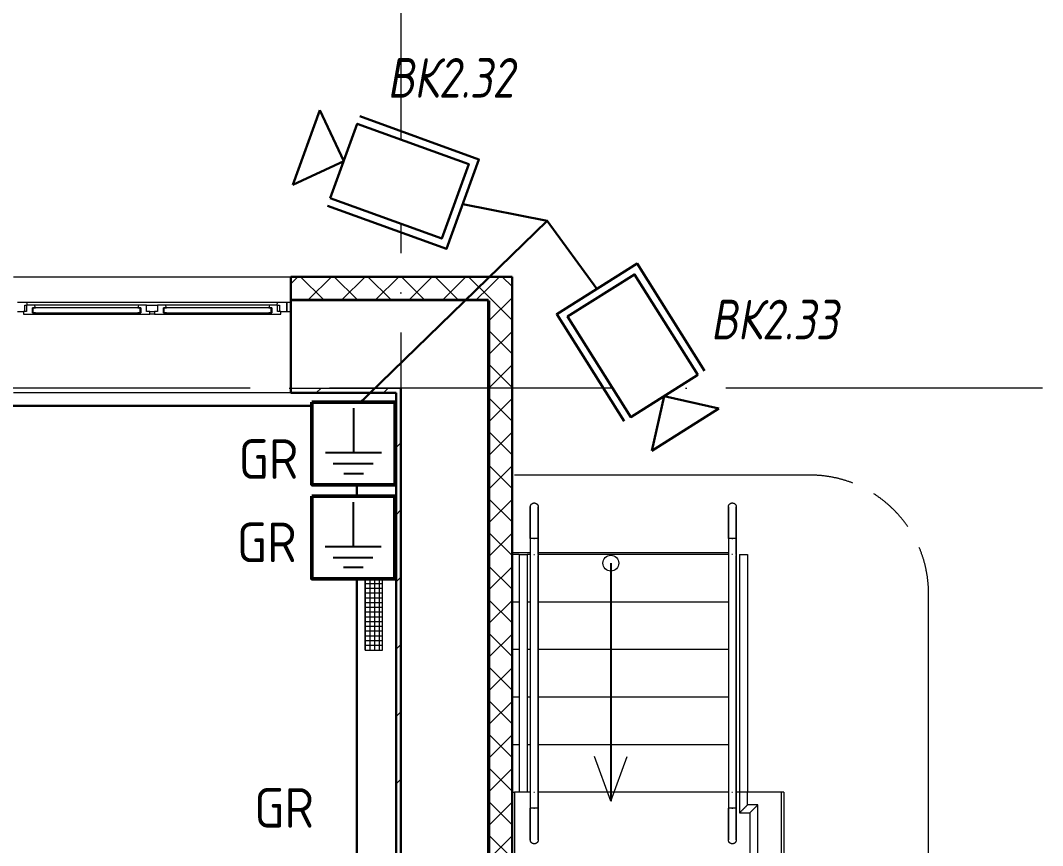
# Model space of a CAD drawing. Header units: millimetres. Extents: x -495897 to 1376592, y -28539 to 470976.
# Drawn here: x -8013 to -1562, y 384369 to 389573 of the extents above; entities that cross this region are included whole.
import ezdxf
from ezdxf.enums import TextEntityAlignment as Align

# ---------------------------------------------------------------- set-up
doc = ezdxf.new("R2010")
doc.units = ezdxf.units.MM
doc.set_wipeout_variables(frame=1)
doc.linetypes.add('ADSK_Линия сетки', pattern=[25, 20, -2.5, 0, -2.5])
doc.linetypes.add('ADSK_Сверху', pattern=[450, 300, -150])
for name, color, linetype, lineweight in [('_ Окна', 7, 'Continuous', 9), ('RC-Видеонаблюдение', 5, 'Continuous', 30), ('RC-Линии_связи-Адресные', 5, 'Continuous', 30), ('Аннотация', 7, 'Continuous', 18), ('Лестницы', 252, 'Continuous', 9), ('Линии', 7, 'Continuous', 9), ('НО ВН - ВК', 164, 'Continuous', 50), ('Оборудование', 8, 'Continuous', 18), ('Ограждение', 252, 'Continuous', 9), ('Окна', 252, 'Continuous', 9), ('Оси', 252, 'Continuous', 9), ('Перекрытие', 252, 'Continuous', 18), ('Стены внутренние', 7, 'Continuous', 18), ('Стены наружные', 7, 'Continuous', 18), ('Стены штриховка', 7, 'Continuous', 9)]:
    doc.layers.add(name, color=color, linetype=linetype, lineweight=lineweight)
doc.layers.add('RC-Позиционные_обозначения', color=7, linetype='Continuous')
doc.layers.add('Узлы', color=7, linetype='Continuous')
doc.styles.add('ISOCPEUR', font='isocpeur.ttf', dxfattribs={"width": 0.9, "height": 350})
doc.styles.add('RubezhCAD', font='', dxfattribs={"oblique": 10})
doc.styles.get("Standard").update_dxf_attribs({"font": ''})
doc.styles.get('RubezhCAD').set_extended_font_data('GOST type A')
doc.styles.get('Standard').set_extended_font_data('GOST type B')

# ---------------------------------------------------------------- blocks, each defined once
blk = doc.blocks.new('RC-UGO-CAM-03')
blk.add_attdef('PSTN', text='', height=2.5).set_placement((4.626, 3.284), align=Align.BOTTOM_LEFT)
blk.add_wipeout([(3.743, 0), (6.243, 2.499), (6.243, -2.499)])
blk.add_line((6.243, 2.499), (6.243, -2.499))
blk.add_wipeout([(-3.743, -2.499), (-3.741, 2.497), (3.743, 2.499), (3.743, -2.499)])
for q in [(6.243, 2.499), (6.243, -2.499)]:
    blk.add_line((3.743, 0), q)
blk.add_lwpolyline([(3.743, 2.999), (-4.243, 2.999), (-4.243, -2.999), (3.743, -2.999)])
blk.add_lwpolyline([(3.743, -2.499), (3.743, 2.499), (-3.743, 2.499), (-3.743, -2.499), (3.743, -2.499)], close=True)
blk = doc.blocks.new('1 этаж')
at = {"layer": 'Оборудование', "lineweight": 9, "true_color": 0x636466}
h = blk.add_hatch(dxfattribs=at)
h.set_pattern_fill('FP_38', color=251, angle=90, style=0, pattern_type=2)
h.set_pattern_definition([(270, (-5026.697, 25602.598), (30, 3e-15), []), (2e-15, (-5026.697, 25602.598), (-8e-15, 30), [])])
h.paths.add_polyline_path([(-5058.1, 25202.6), (-4971.7, 25202.6), (-4971.7, 26002.6), (-5081.7, 26002.6), (-5081.7, 25202.6)])
at = {"layer": '_ Окна', "color": 251, "lineweight": 18, "true_color": 0x636466}
for p, q in [((-7216.4, 27396.3), (-7275.8, 27396.3)), ((-7229.8, 27338.3), (-7229.8, 27379.3)), ((-7229.8, 27379.3), (-7217.8, 27379.3)), ((-7217.8, 27379.3), (-7217.8, 27338.3)), ((-7167.4, 27379.3), (-7217.8, 27379.3)), ((-7211.8, 27379.3), (-7216.4, 27396.3)), ((-7180.8, 27330.3), (-7180.8, 27362.3)), ((-7180.8, 27362.3), (-7162.8, 27362.3)), ((-7162.8, 27362.3), (-7167.4, 27379.3)), ((-6511.2, 27379.3), (-6515.8, 27362.3)), ((-6515.8, 27362.3), (-6497.8, 27362.3)), ((-6460.8, 27379.3), (-6511.2, 27379.3)), ((-6497.8, 27362.3), (-6497.8, 27330.3)), ((-6460.8, 27338.3), (-6460.8, 27379.3)), ((-6390.8, 27379.3), (-6390.8, 27338.3)), ((-6340.4, 27379.3), (-6390.8, 27379.3)), ((-6353.8, 27330.3), (-6353.8, 27362.3)), ((-6353.8, 27362.3), (-6335.8, 27362.3)), ((-6335.8, 27362.3), (-6340.4, 27379.3)), ((-5684.2, 27379.3), (-5688.8, 27362.3)), ((-5688.8, 27362.3), (-5670.8, 27362.3)), ((-5633.8, 27379.3), (-5684.2, 27379.3)), ((-5670.8, 27362.3), (-5670.8, 27330.3)), ((-5635.2, 27396.3), (-5639.8, 27379.3)), ((-5575.8, 27396.3), (-5635.2, 27396.3)), ((-5633.8, 27338.3), (-5633.8, 27379.3)), ((-5633.8, 27379.3), (-5621.8, 27379.3)), ((-5621.8, 27379.3), (-5621.8, 27338.3)), ((-5575.8, 27338.3), (-5575.8, 27396.3)), ((-7275.8, 27338.3), (-7237.8, 27338.3)), ((-7217.8, 27338.3), (-7237.8, 27338.3)), ((-7237.8, 27338.3), (-7237.8, 27321.3)), ((-7237.8, 27321.3), (-7181.8, 27321.3)), ((-7181.8, 27321.3), (-7180.8, 27322.3)), ((-7162.8, 27330.3), (-7180.8, 27330.3)), ((-7180.8, 27322.3), (-7179.8, 27321.3)), ((-7179.8, 27321.3), (-7165.2, 27321.3)), ((-7165.2, 27321.3), (-7162.8, 27330.3)), ((-6497.8, 27330.3), (-6515.8, 27330.3)), ((-6515.8, 27330.3), (-6513.4, 27321.3)), ((-6513.4, 27321.3), (-6498.8, 27321.3)), ((-6498.8, 27321.3), (-6497.8, 27322.3)), ((-6497.8, 27322.3), (-6496.8, 27321.3)), ((-6496.8, 27321.3), (-6440.8, 27321.3)), ((-6440.8, 27338.3), (-6460.8, 27338.3)), ((-6440.8, 27321.3), (-6440.8, 27338.3)), ((-6390.8, 27338.3), (-6410.8, 27338.3)), ((-6410.8, 27338.3), (-6410.8, 27321.3)), ((-6410.8, 27321.3), (-6354.8, 27321.3)), ((-6354.8, 27321.3), (-6353.8, 27322.3)), ((-6335.8, 27330.3), (-6353.8, 27330.3)), ((-6353.8, 27322.3), (-6352.8, 27321.3)), ((-6352.8, 27321.3), (-6338.2, 27321.3)), ((-6338.2, 27321.3), (-6335.8, 27330.3)), ((-5670.8, 27330.3), (-5688.8, 27330.3)), ((-5688.8, 27330.3), (-5686.4, 27321.3)), ((-5686.4, 27321.3), (-5671.8, 27321.3)), ((-5671.8, 27321.3), (-5670.8, 27322.3)), ((-5670.8, 27322.3), (-5669.8, 27321.3)), ((-5669.8, 27321.3), (-5613.8, 27321.3)), ((-5613.8, 27338.3), (-5633.8, 27338.3)), ((-5613.8, 27321.3), (-5613.8, 27338.3)), ((-5613.8, 27338.3), (-5575.8, 27338.3))]:
    blk.add_line(p, q, dxfattribs=at)
at = {"layer": '_ Окна', "color": 251, "true_color": 0x636466}
for p, q in [((-7177.8, 27362.3), (-7180.8, 27362.3)), ((-7180.8, 27362.3), (-7180.8, 27330.3)), ((-6500.8, 27362.3), (-7177.8, 27362.3)), ((-7177.8, 27362.3), (-7177.8, 27330.3)), ((-7177.8, 27330.3), (-7177.8, 27362.3)), ((-6500.8, 27330.3), (-6500.8, 27362.3)), ((-6500.8, 27362.3), (-6500.8, 27330.3)), ((-6497.8, 27362.3), (-6500.8, 27362.3)), ((-6497.8, 27330.3), (-6497.8, 27362.3)), ((-6350.8, 27362.3), (-6353.8, 27362.3)), ((-6353.8, 27362.3), (-6353.8, 27330.3)), ((-5673.8, 27362.3), (-6350.8, 27362.3)), ((-6350.8, 27362.3), (-6350.8, 27330.3)), ((-6350.8, 27330.3), (-6350.8, 27362.3)), ((-5673.8, 27330.3), (-5673.8, 27362.3)), ((-5673.8, 27362.3), (-5673.8, 27330.3)), ((-5670.8, 27362.3), (-5673.8, 27362.3)), ((-5670.8, 27330.3), (-5670.8, 27362.3)), ((-5550.8, 27396.3), (-5575.8, 27396.3)), ((-5575.8, 27396.3), (-5575.8, 27338.3)), ((-7180.8, 27330.3), (-7177.8, 27330.3)), ((-7177.8, 27330.3), (-6500.8, 27330.3)), ((-6500.8, 27330.3), (-6497.8, 27330.3)), ((-6353.8, 27330.3), (-6350.8, 27330.3)), ((-6350.8, 27330.3), (-5673.8, 27330.3)), ((-5673.8, 27330.3), (-5670.8, 27330.3)), ((-5575.8, 27338.3), (-5550.8, 27338.3))]:
    blk.add_line(p, q, dxfattribs=at)
at = {"layer": 'Аннотация', "color": 251, "lineweight": 20, "true_color": 0x636466}
for q in [(-3633.4, 24533.2), (-3428.2, 24533.2)]:
    blk.add_line((-3530.8, 24251.3), q, dxfattribs=at)
blk.add_circle((-3530.8, 25751.3), 50, dxfattribs=at)
at = {"layer": 'Лестницы', "color": 251, "true_color": 0x636466}
for p, q in [((-4108.8, 25506.3), (-4153.8, 25506.3)), ((-4108.8, 25506.3), (-4153.8, 25506.3)), ((-4038.8, 25506.3), (-4058.8, 25506.3)), ((-4038.8, 25506.3), (-4058.8, 25506.3)), ((-2788.8, 25506.3), (-3988.8, 25506.3)), ((-2788.8, 25506.3), (-3988.8, 25506.3)), ((-4108.8, 25206.3), (-4153.8, 25206.3)), ((-4108.8, 25206.3), (-4153.8, 25206.3)), ((-4038.8, 25206.3), (-4058.8, 25206.3)), ((-4038.8, 25206.3), (-4058.8, 25206.3)), ((-2788.8, 25206.3), (-3988.8, 25206.3)), ((-2788.8, 25206.3), (-3988.8, 25206.3)), ((-4108.8, 24906.3), (-4153.8, 24906.3)), ((-4108.8, 24906.3), (-4153.8, 24906.3)), ((-4038.8, 24906.3), (-4058.8, 24906.3)), ((-4038.8, 24906.3), (-4058.8, 24906.3)), ((-2788.8, 24906.3), (-3988.8, 24906.3)), ((-2788.8, 24906.3), (-3988.8, 24906.3)), ((-4108.8, 24606.3), (-4153.8, 24606.3)), ((-4108.8, 24606.3), (-4153.8, 24606.3)), ((-4038.8, 24606.3), (-4058.8, 24606.3)), ((-4038.8, 24606.3), (-4058.8, 24606.3)), ((-2788.8, 24606.3), (-3988.8, 24606.3)), ((-2788.8, 24606.3), (-3988.8, 24606.3)), ((-4108.8, 24306.3), (-4138.8, 24306.3)), ((-4038.8, 24306.3), (-4058.8, 24306.3)), ((-2788.8, 24306.3), (-3988.8, 24306.3))]:
    blk.add_line(p, q, dxfattribs=at)
at = {"layer": 'Линии', "color": 251, "linetype": 'ADSK_Сверху', "ltscale": 100, "true_color": 0x636466}
for p, q in [((-2273.8, 26307), (-4138.8, 26307)), ((-1525.1, 10756.3), (-1525.1, 25558.3))]:
    blk.add_line(p, q, dxfattribs=at)
at = {"layer": 'Линии', "color": 251, "linetype": 'ADSK_Сверху', "true_color": 0x636466}
blk.add_arc((-2273.8, 25558.3), 748.7, 0, 90, dxfattribs=at)
at = {"layer": 'Оборудование', "color": 251, "true_color": 0x636466}
for p, q in [((-5081.7, 26002.6), (-5081.7, 25202.6)), ((-4971.7, 26002.6), (-5081.7, 26002.6)), ((-4971.7, 25202.6), (-4971.7, 26002.6)), ((-5081.7, 25202.6), (-4971.7, 25202.6))]:
    blk.add_line(p, q, dxfattribs=at)
at = {"layer": 'Ограждение', "color": 251, "true_color": 0x636466}
for p, q in [((-4038.8, 25906.3), (-4038.8, 25805.7)), ((-3988.8, 25906.3), (-4038.8, 25906.3)), ((-4038.8, 25906.3), (-4038.8, 25806.3)), ((-4011.5, 25906.3), (-4016.1, 25906.3)), ((-4016.1, 25906.3), (-4013.8, 25906.3)), ((-4013.8, 25906.3), (-4011.5, 25906.3)), ((-3988.8, 25805.7), (-3988.8, 25906.3)), ((-3988.8, 25906.3), (-3988.8, 25806.3)), ((-2788.8, 25906.3), (-2788.8, 25805.7)), ((-2738.8, 25906.3), (-2788.8, 25906.3)), ((-2788.8, 25906.3), (-2788.8, 25806.3)), ((-2761.5, 25906.3), (-2766.1, 25906.3)), ((-2766.1, 25906.3), (-2763.8, 25906.3)), ((-2763.8, 25906.3), (-2761.5, 25906.3)), ((-2738.8, 25805.7), (-2738.8, 25906.3)), ((-2738.8, 25906.3), (-2738.8, 25806.3)), ((-4108.8, 25806.3), (-4058.8, 25806.3)), ((-4108.8, 25806.3), (-4108.8, 24306.3)), ((-4058.8, 25806.3), (-4058.8, 24306.3)), ((-4038.8, 25806.3), (-4038.8, 24306.3)), ((-3988.8, 25806.3), (-3988.8, 24306.3)), ((-2788.8, 25806.3), (-2788.8, 24306.3)), ((-2738.8, 25806.3), (-2738.8, 24306.3)), ((-2718.8, 25806.3), (-2668.8, 25806.3)), ((-2718.8, 25806.3), (-2718.8, 24306.3)), ((-2668.8, 25806.3), (-2668.8, 24306.3)), ((-4038.8, 25800.4), (-4038.8, 24300.4)), ((-3988.8, 24300.4), (-3988.8, 25800.4)), ((-2788.8, 25800.4), (-2788.8, 24300.4)), ((-2738.8, 24300.4), (-2738.8, 25800.4)), ((-4058.8, 24306.3), (-4108.8, 24306.3)), ((-4038.8, 24306.3), (-4038.8, 24206.3)), ((-4038.8, 24300.4), (-4038.8, 24206.3)), ((-3988.8, 24306.3), (-3988.8, 24206.3)), ((-3988.8, 24206.3), (-3988.8, 24300.4)), ((-2788.8, 24306.3), (-2788.8, 24206.3)), ((-2788.8, 24300.4), (-2788.8, 24206.3)), ((-2738.8, 24306.3), (-2738.8, 24206.3)), ((-2738.8, 24206.3), (-2738.8, 24300.4)), ((-2718.8, 24306.3), (-2718.8, 24176.3)), ((-2668.8, 24306.3), (-2718.8, 24306.3)), ((-2668.8, 24226.3), (-2668.8, 24306.3)), ((-3988.8, 24206.3), (-4038.8, 24206.3)), ((-4016.1, 24206.3), (-4011.5, 24206.3)), ((-4013.8, 24206.3), (-4016.1, 24206.3)), ((-4011.5, 24206.3), (-4013.8, 24206.3)), ((-2738.8, 24206.3), (-2788.8, 24206.3)), ((-2766.1, 24206.3), (-2761.5, 24206.3)), ((-2763.8, 24206.3), (-2766.1, 24206.3)), ((-2761.5, 24206.3), (-2763.8, 24206.3)), ((-2603.8, 24226.3), (-2668.8, 24226.3)), ((-2603.8, 23806.3), (-2603.8, 24226.3)), ((-2718.8, 24176.3), (-2653.8, 24176.3)), ((-2653.8, 24176.3), (-2653.8, 23806.3))]:
    blk.add_line(p, q, dxfattribs=at)
at = {"layer": 'Ограждение', "color": 251, "true_color": 0x636466, "flags": 128}
for points in [[(-4038.8, 26106.3), (-4038.8, 26107.3), (-4038.7, 26108.3), (-4038.6, 26109.3), (-4038.5, 26110.3), (-4038.3, 26111.2), (-4038.1, 26112.2), (-4037.8, 26113.2), (-4037.5, 26114.1), (-4037.2, 26115.1), (-4036.8, 26116), (-4036.4, 26116.9), (-4036, 26117.8), (-4035.5, 26118.7), (-4035, 26119.5), (-4034.4, 26120.4), (-4033.9, 26121.2), (-4033.2, 26122), (-4032.6, 26122.8), (-4031.9, 26123.5), (-4031.2, 26124.2), (-4030.5, 26124.9), (-4029.7, 26125.5), (-4028.9, 26126.2), (-4028.1, 26126.7), (-4027.3, 26127.3), (-4026.5, 26127.8), (-4025.6, 26128.3), (-4024.7, 26128.8), (-4023.8, 26129.2), (-4022.9, 26129.6), (-4021.9, 26129.9), (-4021, 26130.2), (-4020, 26130.5), (-4019, 26130.7), (-4018.1, 26130.9), (-4017.1, 26131.1), (-4016.1, 26131.2), (-4015.1, 26131.2), (-4014.1, 26131.3), (-4013.8, 26131.3)], [(-4013.8, 26131.3), (-4012.8, 26131.2), (-4011.8, 26131.2), (-4010.8, 26131.1), (-4009.8, 26130.9), (-4008.8, 26130.8), (-4007.9, 26130.6), (-4006.9, 26130.3), (-4005.9, 26130), (-4005, 26129.7), (-4004.1, 26129.3), (-4003.2, 26128.9), (-4002.3, 26128.4), (-4001.4, 26128), (-4000.5, 26127.5), (-3999.7, 26126.9), (-3998.9, 26126.3), (-3998.1, 26125.7), (-3997.3, 26125.1), (-3996.6, 26124.4), (-3995.9, 26123.7), (-3995.2, 26123), (-3994.5, 26122.2), (-3993.9, 26121.4), (-3993.3, 26120.6), (-3992.8, 26119.8), (-3992.2, 26118.9), (-3991.8, 26118.1), (-3991.3, 26117.2), (-3990.9, 26116.3), (-3990.5, 26115.3), (-3990.2, 26114.4), (-3989.9, 26113.4), (-3989.6, 26112.5), (-3989.4, 26111.5), (-3989.2, 26110.5), (-3989, 26109.5), (-3988.9, 26108.5), (-3988.8, 26107.5), (-3988.8, 26106.5), (-3988.8, 26106.3)], [(-2788.8, 26106.3), (-2788.8, 26107.3), (-2788.7, 26108.3), (-2788.6, 26109.3), (-2788.5, 26110.3), (-2788.3, 26111.2), (-2788.1, 26112.2), (-2787.8, 26113.2), (-2787.5, 26114.1), (-2787.2, 26115.1), (-2786.8, 26116), (-2786.4, 26116.9), (-2786, 26117.8), (-2785.5, 26118.7), (-2785, 26119.5), (-2784.4, 26120.4), (-2783.9, 26121.2), (-2783.2, 26122), (-2782.6, 26122.8), (-2781.9, 26123.5), (-2781.2, 26124.2), (-2780.5, 26124.9), (-2779.7, 26125.5), (-2778.9, 26126.2), (-2778.1, 26126.7), (-2777.3, 26127.3), (-2776.5, 26127.8), (-2775.6, 26128.3), (-2774.7, 26128.8), (-2773.8, 26129.2), (-2772.9, 26129.6), (-2771.9, 26129.9), (-2771, 26130.2), (-2770, 26130.5), (-2769, 26130.7), (-2768.1, 26130.9), (-2767.1, 26131.1), (-2766.1, 26131.2), (-2765.1, 26131.2), (-2764.1, 26131.3), (-2763.8, 26131.3)], [(-2763.8, 26131.3), (-2762.8, 26131.2), (-2761.8, 26131.2), (-2760.8, 26131.1), (-2759.8, 26130.9), (-2758.8, 26130.8), (-2757.9, 26130.6), (-2756.9, 26130.3), (-2755.9, 26130), (-2755, 26129.7), (-2754.1, 26129.3), (-2753.2, 26128.9), (-2752.3, 26128.4), (-2751.4, 26128), (-2750.5, 26127.5), (-2749.7, 26126.9), (-2748.9, 26126.3), (-2748.1, 26125.7), (-2747.3, 26125.1), (-2746.6, 26124.4), (-2745.9, 26123.7), (-2745.2, 26123), (-2744.5, 26122.2), (-2743.9, 26121.4), (-2743.3, 26120.6), (-2742.8, 26119.8), (-2742.2, 26118.9), (-2741.8, 26118.1), (-2741.3, 26117.2), (-2740.9, 26116.3), (-2740.5, 26115.3), (-2740.2, 26114.4), (-2739.9, 26113.4), (-2739.6, 26112.5), (-2739.4, 26111.5), (-2739.2, 26110.5), (-2739, 26109.5), (-2738.9, 26108.5), (-2738.8, 26107.5), (-2738.8, 26106.5), (-2738.8, 26106.3)], [(-4038.8, 25906.3), (-4038.8, 25914.3), (-4038.8, 25922.3), (-4038.8, 25930.2), (-4038.8, 25938.1), (-4038.8, 25946), (-4038.8, 25953.8), (-4038.8, 25961.5), (-4038.8, 25969.2), (-4038.8, 25976.7), (-4038.8, 25984.2), (-4038.8, 25991.5), (-4038.8, 25998.6), (-4038.8, 26005.6), (-4038.8, 26012.5), (-4038.8, 26019.2), (-4038.8, 26025.7), (-4038.8, 26032), (-4038.8, 26038.1), (-4038.8, 26044.1), (-4038.8, 26049.7), (-4038.8, 26055.2), (-4038.8, 26060.4), (-4038.8, 26065.4), (-4038.8, 26070.1), (-4038.8, 26074.6), (-4038.8, 26078.7), (-4038.8, 26082.7), (-4038.8, 26086.3), (-4038.8, 26089.6), (-4038.8, 26092.7), (-4038.8, 26095.4), (-4038.8, 26097.9), (-4038.8, 26100), (-4038.8, 26101.8), (-4038.8, 26103.4), (-4038.8, 26104.6), (-4038.8, 26105.4), (-4038.8, 26106), (-4038.8, 26106.3), (-4038.8, 26106.3)], [(-4038.8, 26106.3), (-4038.8, 26106.1), (-4038.8, 26105.6), (-4038.8, 26104.8), (-4038.8, 26103.7), (-4038.8, 26102.3), (-4038.8, 26100.5), (-4038.8, 26098.5), (-4038.8, 26096.1), (-4038.8, 26093.4), (-4038.8, 26090.5), (-4038.8, 26087.2), (-4038.8, 26083.7), (-4038.8, 26079.8), (-4038.8, 26075.7), (-4038.8, 26071.3), (-4038.8, 26066.7), (-4038.8, 26061.8), (-4038.8, 26056.6), (-4038.8, 26051.2), (-4038.8, 26045.6), (-4038.8, 26039.8), (-4038.8, 26033.7), (-4038.8, 26027.4), (-4038.8, 26021), (-4038.8, 26014.3), (-4038.8, 26007.5), (-4038.8, 26000.5), (-4038.8, 25993.4), (-4038.8, 25986.1), (-4038.8, 25978.7), (-4038.8, 25971.2), (-4038.8, 25963.6), (-4038.8, 25955.9), (-4038.8, 25948.1), (-4038.8, 25940.3), (-4038.8, 25932.4), (-4038.8, 25924.4), (-4038.8, 25916.4), (-4038.8, 25908.4), (-4038.8, 25906.3)], [(-3988.8, 25906.3), (-3988.8, 25914.3), (-3988.8, 25922.3), (-3988.8, 25930.2), (-3988.8, 25938.1), (-3988.8, 25946), (-3988.8, 25953.8), (-3988.8, 25961.5), (-3988.8, 25969.2), (-3988.8, 25976.7), (-3988.8, 25984.2), (-3988.8, 25991.5), (-3988.8, 25998.6), (-3988.8, 26005.6), (-3988.8, 26012.5), (-3988.8, 26019.2), (-3988.8, 26025.7), (-3988.8, 26032), (-3988.8, 26038.1), (-3988.8, 26044.1), (-3988.8, 26049.7), (-3988.8, 26055.2), (-3988.8, 26060.4), (-3988.8, 26065.4), (-3988.8, 26070.1), (-3988.8, 26074.6), (-3988.8, 26078.7), (-3988.8, 26082.7), (-3988.8, 26086.3), (-3988.8, 26089.6), (-3988.8, 26092.7), (-3988.8, 26095.4), (-3988.8, 26097.9), (-3988.8, 26100), (-3988.8, 26101.8), (-3988.8, 26103.4), (-3988.8, 26104.6), (-3988.8, 26105.4), (-3988.8, 26106), (-3988.8, 26106.3), (-3988.8, 26106.3)], [(-3988.8, 26106.3), (-3988.8, 26106.1), (-3988.8, 26105.6), (-3988.8, 26104.8), (-3988.8, 26103.7), (-3988.8, 26102.3), (-3988.8, 26100.5), (-3988.8, 26098.5), (-3988.8, 26096.1), (-3988.8, 26093.4), (-3988.8, 26090.5), (-3988.8, 26087.2), (-3988.8, 26083.7), (-3988.8, 26079.8), (-3988.8, 26075.7), (-3988.8, 26071.3), (-3988.8, 26066.7), (-3988.8, 26061.8), (-3988.8, 26056.6), (-3988.8, 26051.2), (-3988.8, 26045.6), (-3988.8, 26039.8), (-3988.8, 26033.7), (-3988.8, 26027.4), (-3988.8, 26021), (-3988.8, 26014.3), (-3988.8, 26007.5), (-3988.8, 26000.5), (-3988.8, 25993.4), (-3988.8, 25986.1), (-3988.8, 25978.7), (-3988.8, 25971.2), (-3988.8, 25963.6), (-3988.8, 25955.9), (-3988.8, 25948.1), (-3988.8, 25940.3), (-3988.8, 25932.4), (-3988.8, 25924.4), (-3988.8, 25916.4), (-3988.8, 25908.4), (-3988.8, 25906.3)], [(-2788.8, 25906.3), (-2788.8, 25914.3), (-2788.8, 25922.3), (-2788.8, 25930.2), (-2788.8, 25938.1), (-2788.8, 25946), (-2788.8, 25953.8), (-2788.8, 25961.5), (-2788.8, 25969.2), (-2788.8, 25976.7), (-2788.8, 25984.2), (-2788.8, 25991.5), (-2788.8, 25998.6), (-2788.8, 26005.6), (-2788.8, 26012.5), (-2788.8, 26019.2), (-2788.8, 26025.7), (-2788.8, 26032), (-2788.8, 26038.1), (-2788.8, 26044.1), (-2788.8, 26049.7), (-2788.8, 26055.2), (-2788.8, 26060.4), (-2788.8, 26065.4), (-2788.8, 26070.1), (-2788.8, 26074.6), (-2788.8, 26078.7), (-2788.8, 26082.7), (-2788.8, 26086.3), (-2788.8, 26089.6), (-2788.8, 26092.7), (-2788.8, 26095.4), (-2788.8, 26097.9), (-2788.8, 26100), (-2788.8, 26101.8), (-2788.8, 26103.4), (-2788.8, 26104.6), (-2788.8, 26105.4), (-2788.8, 26106), (-2788.8, 26106.3), (-2788.8, 26106.3)], [(-2788.8, 26106.3), (-2788.8, 26106.1), (-2788.8, 26105.6), (-2788.8, 26104.8), (-2788.8, 26103.7), (-2788.8, 26102.3), (-2788.8, 26100.5), (-2788.8, 26098.5), (-2788.8, 26096.1), (-2788.8, 26093.4), (-2788.8, 26090.5), (-2788.8, 26087.2), (-2788.8, 26083.7), (-2788.8, 26079.8), (-2788.8, 26075.7), (-2788.8, 26071.3), (-2788.8, 26066.7), (-2788.8, 26061.8), (-2788.8, 26056.6), (-2788.8, 26051.2), (-2788.8, 26045.6), (-2788.8, 26039.8), (-2788.8, 26033.7), (-2788.8, 26027.4), (-2788.8, 26021), (-2788.8, 26014.3), (-2788.8, 26007.5), (-2788.8, 26000.5), (-2788.8, 25993.4), (-2788.8, 25986.1), (-2788.8, 25978.7), (-2788.8, 25971.2), (-2788.8, 25963.6), (-2788.8, 25955.9), (-2788.8, 25948.1), (-2788.8, 25940.3), (-2788.8, 25932.4), (-2788.8, 25924.4), (-2788.8, 25916.4), (-2788.8, 25908.4), (-2788.8, 25906.3)], [(-2738.8, 25906.3), (-2738.8, 25914.3), (-2738.8, 25922.3), (-2738.8, 25930.2), (-2738.8, 25938.1), (-2738.8, 25946), (-2738.8, 25953.8), (-2738.8, 25961.5), (-2738.8, 25969.2), (-2738.8, 25976.7), (-2738.8, 25984.2), (-2738.8, 25991.5), (-2738.8, 25998.6), (-2738.8, 26005.6), (-2738.8, 26012.5), (-2738.8, 26019.2), (-2738.8, 26025.7), (-2738.8, 26032), (-2738.8, 26038.1), (-2738.8, 26044.1), (-2738.8, 26049.7), (-2738.8, 26055.2), (-2738.8, 26060.4), (-2738.8, 26065.4), (-2738.8, 26070.1), (-2738.8, 26074.6), (-2738.8, 26078.7), (-2738.8, 26082.7), (-2738.8, 26086.3), (-2738.8, 26089.6), (-2738.8, 26092.7), (-2738.8, 26095.4), (-2738.8, 26097.9), (-2738.8, 26100), (-2738.8, 26101.8), (-2738.8, 26103.4), (-2738.8, 26104.6), (-2738.8, 26105.4), (-2738.8, 26106), (-2738.8, 26106.3), (-2738.8, 26106.3)], [(-2738.8, 26106.3), (-2738.8, 26106.1), (-2738.8, 26105.6), (-2738.8, 26104.8), (-2738.8, 26103.7), (-2738.8, 26102.3), (-2738.8, 26100.5), (-2738.8, 26098.5), (-2738.8, 26096.1), (-2738.8, 26093.4), (-2738.8, 26090.5), (-2738.8, 26087.2), (-2738.8, 26083.7), (-2738.8, 26079.8), (-2738.8, 26075.7), (-2738.8, 26071.3), (-2738.8, 26066.7), (-2738.8, 26061.8), (-2738.8, 26056.6), (-2738.8, 26051.2), (-2738.8, 26045.6), (-2738.8, 26039.8), (-2738.8, 26033.7), (-2738.8, 26027.4), (-2738.8, 26021), (-2738.8, 26014.3), (-2738.8, 26007.5), (-2738.8, 26000.5), (-2738.8, 25993.4), (-2738.8, 25986.1), (-2738.8, 25978.7), (-2738.8, 25971.2), (-2738.8, 25963.6), (-2738.8, 25955.9), (-2738.8, 25948.1), (-2738.8, 25940.3), (-2738.8, 25932.4), (-2738.8, 25924.4), (-2738.8, 25916.4), (-2738.8, 25908.4), (-2738.8, 25906.3)], [(-4038.8, 24206.3), (-4038.8, 24198.3), (-4038.8, 24190.3), (-4038.8, 24182.3), (-4038.8, 24174.4), (-4038.8, 24166.5), (-4038.8, 24158.7), (-4038.8, 24151), (-4038.8, 24143.4), (-4038.8, 24135.8), (-4038.8, 24128.4), (-4038.8, 24121.1), (-4038.8, 24113.9), (-4038.8, 24106.9), (-4038.8, 24100), (-4038.8, 24093.3), (-4038.8, 24086.8), (-4038.8, 24080.5), (-4038.8, 24074.4), (-4038.8, 24068.5), (-4038.8, 24062.8), (-4038.8, 24057.3), (-4038.8, 24052.1), (-4038.8, 24047.1), (-4038.8, 24042.4), (-4038.8, 24038), (-4038.8, 24033.8), (-4038.8, 24029.9), (-4038.8, 24026.2), (-4038.8, 24022.9), (-4038.8, 24019.9), (-4038.8, 24017.1), (-4038.8, 24014.7), (-4038.8, 24012.5), (-4038.8, 24010.7), (-4038.8, 24009.2), (-4038.8, 24008), (-4038.8, 24007.1), (-4038.8, 24006.5), (-4038.8, 24006.3), (-4038.8, 24006.3)], [(-4038.8, 24006.3), (-4038.8, 24006.4), (-4038.8, 24006.9), (-4038.8, 24007.7), (-4038.8, 24008.8), (-4038.8, 24010.3), (-4038.8, 24012), (-4038.8, 24014.1), (-4038.8, 24016.4), (-4038.8, 24019.1), (-4038.8, 24022.1), (-4038.8, 24025.3), (-4038.8, 24028.9), (-4038.8, 24032.7), (-4038.8, 24036.8), (-4038.8, 24041.2), (-4038.8, 24045.8), (-4038.8, 24050.8), (-4038.8, 24055.9), (-4038.8, 24061.3), (-4038.8, 24066.9), (-4038.8, 24072.8), (-4038.8, 24078.8), (-4038.8, 24085.1), (-4038.8, 24091.6), (-4038.8, 24098.2), (-4038.8, 24105), (-4038.8, 24112), (-4038.8, 24119.1), (-4038.8, 24126.4), (-4038.8, 24133.8), (-4038.8, 24141.3), (-4038.8, 24148.9), (-4038.8, 24156.6), (-4038.8, 24164.4), (-4038.8, 24172.3), (-4038.8, 24180.2), (-4038.8, 24188.1), (-4038.8, 24196.1), (-4038.8, 24204.1), (-4038.8, 24206.3)], [(-3988.8, 24206.3), (-3988.8, 24198.3), (-3988.8, 24190.3), (-3988.8, 24182.3), (-3988.8, 24174.4), (-3988.8, 24166.5), (-3988.8, 24158.7), (-3988.8, 24151), (-3988.8, 24143.4), (-3988.8, 24135.8), (-3988.8, 24128.4), (-3988.8, 24121.1), (-3988.8, 24113.9), (-3988.8, 24106.9), (-3988.8, 24100), (-3988.8, 24093.3), (-3988.8, 24086.8), (-3988.8, 24080.5), (-3988.8, 24074.4), (-3988.8, 24068.5), (-3988.8, 24062.8), (-3988.8, 24057.3), (-3988.8, 24052.1), (-3988.8, 24047.1), (-3988.8, 24042.4), (-3988.8, 24038), (-3988.8, 24033.8), (-3988.8, 24029.9), (-3988.8, 24026.2), (-3988.8, 24022.9), (-3988.8, 24019.9), (-3988.8, 24017.1), (-3988.8, 24014.7), (-3988.8, 24012.5), (-3988.8, 24010.7), (-3988.8, 24009.2), (-3988.8, 24008), (-3988.8, 24007.1), (-3988.8, 24006.5), (-3988.8, 24006.3), (-3988.8, 24006.3)], [(-3988.8, 24006.3), (-3988.8, 24006.4), (-3988.8, 24006.9), (-3988.8, 24007.7), (-3988.8, 24008.8), (-3988.8, 24010.3), (-3988.8, 24012), (-3988.8, 24014.1), (-3988.8, 24016.4), (-3988.8, 24019.1), (-3988.8, 24022.1), (-3988.8, 24025.3), (-3988.8, 24028.9), (-3988.8, 24032.7), (-3988.8, 24036.8), (-3988.8, 24041.2), (-3988.8, 24045.8), (-3988.8, 24050.8), (-3988.8, 24055.9), (-3988.8, 24061.3), (-3988.8, 24066.9), (-3988.8, 24072.8), (-3988.8, 24078.8), (-3988.8, 24085.1), (-3988.8, 24091.6), (-3988.8, 24098.2), (-3988.8, 24105), (-3988.8, 24112), (-3988.8, 24119.1), (-3988.8, 24126.4), (-3988.8, 24133.8), (-3988.8, 24141.3), (-3988.8, 24148.9), (-3988.8, 24156.6), (-3988.8, 24164.4), (-3988.8, 24172.3), (-3988.8, 24180.2), (-3988.8, 24188.1), (-3988.8, 24196.1), (-3988.8, 24204.1), (-3988.8, 24206.3)], [(-2788.8, 24206.3), (-2788.8, 24198.3), (-2788.8, 24190.3), (-2788.8, 24182.3), (-2788.8, 24174.4), (-2788.8, 24166.5), (-2788.8, 24158.7), (-2788.8, 24151), (-2788.8, 24143.4), (-2788.8, 24135.8), (-2788.8, 24128.4), (-2788.8, 24121.1), (-2788.8, 24113.9), (-2788.8, 24106.9), (-2788.8, 24100), (-2788.8, 24093.3), (-2788.8, 24086.8), (-2788.8, 24080.5), (-2788.8, 24074.4), (-2788.8, 24068.5), (-2788.8, 24062.8), (-2788.8, 24057.3), (-2788.8, 24052.1), (-2788.8, 24047.1), (-2788.8, 24042.4), (-2788.8, 24038), (-2788.8, 24033.8), (-2788.8, 24029.9), (-2788.8, 24026.2), (-2788.8, 24022.9), (-2788.8, 24019.9), (-2788.8, 24017.1), (-2788.8, 24014.7), (-2788.8, 24012.5), (-2788.8, 24010.7), (-2788.8, 24009.2), (-2788.8, 24008), (-2788.8, 24007.1), (-2788.8, 24006.5), (-2788.8, 24006.3), (-2788.8, 24006.3)], [(-2788.8, 24006.3), (-2788.8, 24006.4), (-2788.8, 24006.9), (-2788.8, 24007.7), (-2788.8, 24008.8), (-2788.8, 24010.3), (-2788.8, 24012), (-2788.8, 24014.1), (-2788.8, 24016.4), (-2788.8, 24019.1), (-2788.8, 24022.1), (-2788.8, 24025.3), (-2788.8, 24028.9), (-2788.8, 24032.7), (-2788.8, 24036.8), (-2788.8, 24041.2), (-2788.8, 24045.8), (-2788.8, 24050.8), (-2788.8, 24055.9), (-2788.8, 24061.3), (-2788.8, 24066.9), (-2788.8, 24072.8), (-2788.8, 24078.8), (-2788.8, 24085.1), (-2788.8, 24091.6), (-2788.8, 24098.2), (-2788.8, 24105), (-2788.8, 24112), (-2788.8, 24119.1), (-2788.8, 24126.4), (-2788.8, 24133.8), (-2788.8, 24141.3), (-2788.8, 24148.9), (-2788.8, 24156.6), (-2788.8, 24164.4), (-2788.8, 24172.3), (-2788.8, 24180.2), (-2788.8, 24188.1), (-2788.8, 24196.1), (-2788.8, 24204.1), (-2788.8, 24206.3)], [(-2738.8, 24206.3), (-2738.8, 24198.3), (-2738.8, 24190.3), (-2738.8, 24182.3), (-2738.8, 24174.4), (-2738.8, 24166.5), (-2738.8, 24158.7), (-2738.8, 24151), (-2738.8, 24143.4), (-2738.8, 24135.8), (-2738.8, 24128.4), (-2738.8, 24121.1), (-2738.8, 24113.9), (-2738.8, 24106.9), (-2738.8, 24100), (-2738.8, 24093.3), (-2738.8, 24086.8), (-2738.8, 24080.5), (-2738.8, 24074.4), (-2738.8, 24068.5), (-2738.8, 24062.8), (-2738.8, 24057.3), (-2738.8, 24052.1), (-2738.8, 24047.1), (-2738.8, 24042.4), (-2738.8, 24038), (-2738.8, 24033.8), (-2738.8, 24029.9), (-2738.8, 24026.2), (-2738.8, 24022.9), (-2738.8, 24019.9), (-2738.8, 24017.1), (-2738.8, 24014.7), (-2738.8, 24012.5), (-2738.8, 24010.7), (-2738.8, 24009.2), (-2738.8, 24008), (-2738.8, 24007.1), (-2738.8, 24006.5), (-2738.8, 24006.3), (-2738.8, 24006.3)], [(-2738.8, 24006.3), (-2738.8, 24006.4), (-2738.8, 24006.9), (-2738.8, 24007.7), (-2738.8, 24008.8), (-2738.8, 24010.3), (-2738.8, 24012), (-2738.8, 24014.1), (-2738.8, 24016.4), (-2738.8, 24019.1), (-2738.8, 24022.1), (-2738.8, 24025.3), (-2738.8, 24028.9), (-2738.8, 24032.7), (-2738.8, 24036.8), (-2738.8, 24041.2), (-2738.8, 24045.8), (-2738.8, 24050.8), (-2738.8, 24055.9), (-2738.8, 24061.3), (-2738.8, 24066.9), (-2738.8, 24072.8), (-2738.8, 24078.8), (-2738.8, 24085.1), (-2738.8, 24091.6), (-2738.8, 24098.2), (-2738.8, 24105), (-2738.8, 24112), (-2738.8, 24119.1), (-2738.8, 24126.4), (-2738.8, 24133.8), (-2738.8, 24141.3), (-2738.8, 24148.9), (-2738.8, 24156.6), (-2738.8, 24164.4), (-2738.8, 24172.3), (-2738.8, 24180.2), (-2738.8, 24188.1), (-2738.8, 24196.1), (-2738.8, 24204.1), (-2738.8, 24206.3)], [(-4013.8, 23981.3), (-4014.8, 23981.3), (-4015.8, 23981.3), (-4016.8, 23981.4), (-4017.8, 23981.6), (-4018.8, 23981.8), (-4019.7, 23982), (-4020.7, 23982.2), (-4021.7, 23982.5), (-4022.6, 23982.9), (-4023.5, 23983.2), (-4024.5, 23983.7), (-4025.3, 23984.1), (-4026.2, 23984.6), (-4027.1, 23985.1), (-4027.9, 23985.6), (-4028.7, 23986.2), (-4029.5, 23986.8), (-4030.3, 23987.5), (-4031, 23988.1), (-4031.7, 23988.9), (-4032.4, 23989.6), (-4033.1, 23990.3), (-4033.7, 23991.1), (-4034.3, 23991.9), (-4034.8, 23992.8), (-4035.4, 23993.6), (-4035.9, 23994.5), (-4036.3, 23995.4), (-4036.7, 23996.3), (-4037.1, 23997.2), (-4037.4, 23998.1), (-4037.8, 23999.1), (-4038, 24000.1), (-4038.2, 24001), (-4038.4, 24002), (-4038.6, 24003), (-4038.7, 24004), (-4038.8, 24005), (-4038.8, 24006), (-4038.8, 24006.3)], [(-3988.8, 24006.3), (-3988.8, 24005.3), (-3988.9, 24004.3), (-3989, 24003.3), (-3989.1, 24002.3), (-3989.3, 24001.3), (-3989.5, 24000.3), (-3989.8, 23999.4), (-3990.1, 23998.4), (-3990.4, 23997.5), (-3990.8, 23996.5), (-3991.2, 23995.6), (-3991.6, 23994.7), (-3992.1, 23993.8), (-3992.6, 23993), (-3993.2, 23992.2), (-3993.7, 23991.3), (-3994.4, 23990.5), (-3995, 23989.8), (-3995.7, 23989), (-3996.4, 23988.3), (-3997.1, 23987.7), (-3997.9, 23987), (-3998.7, 23986.4), (-3999.5, 23985.8), (-4000.3, 23985.2), (-4001.1, 23984.7), (-4002, 23984.2), (-4002.9, 23983.8), (-4003.8, 23983.3), (-4004.7, 23983), (-4005.7, 23982.6), (-4006.6, 23982.3), (-4007.6, 23982.1), (-4008.6, 23981.8), (-4009.6, 23981.6), (-4010.5, 23981.5), (-4011.5, 23981.4), (-4012.5, 23981.3), (-4013.5, 23981.3), (-4013.8, 23981.3)], [(-2763.8, 23981.3), (-2764.8, 23981.3), (-2765.8, 23981.3), (-2766.8, 23981.4), (-2767.8, 23981.6), (-2768.8, 23981.8), (-2769.7, 23982), (-2770.7, 23982.2), (-2771.7, 23982.5), (-2772.6, 23982.9), (-2773.5, 23983.2), (-2774.5, 23983.7), (-2775.3, 23984.1), (-2776.2, 23984.6), (-2777.1, 23985.1), (-2777.9, 23985.6), (-2778.7, 23986.2), (-2779.5, 23986.8), (-2780.3, 23987.5), (-2781, 23988.1), (-2781.7, 23988.9), (-2782.4, 23989.6), (-2783.1, 23990.3), (-2783.7, 23991.1), (-2784.3, 23991.9), (-2784.8, 23992.8), (-2785.4, 23993.6), (-2785.9, 23994.5), (-2786.3, 23995.4), (-2786.7, 23996.3), (-2787.1, 23997.2), (-2787.4, 23998.1), (-2787.8, 23999.1), (-2788, 24000.1), (-2788.2, 24001), (-2788.4, 24002), (-2788.6, 24003), (-2788.7, 24004), (-2788.8, 24005), (-2788.8, 24006), (-2788.8, 24006.3)], [(-2738.8, 24006.3), (-2738.8, 24005.3), (-2738.9, 24004.3), (-2739, 24003.3), (-2739.1, 24002.3), (-2739.3, 24001.3), (-2739.5, 24000.3), (-2739.8, 23999.4), (-2740.1, 23998.4), (-2740.4, 23997.5), (-2740.8, 23996.5), (-2741.2, 23995.6), (-2741.6, 23994.7), (-2742.1, 23993.8), (-2742.6, 23993), (-2743.2, 23992.2), (-2743.7, 23991.3), (-2744.4, 23990.5), (-2745, 23989.8), (-2745.7, 23989), (-2746.4, 23988.3), (-2747.1, 23987.7), (-2747.9, 23987), (-2748.7, 23986.4), (-2749.5, 23985.8), (-2750.3, 23985.2), (-2751.1, 23984.7), (-2752, 23984.2), (-2752.9, 23983.8), (-2753.8, 23983.3), (-2754.7, 23983), (-2755.7, 23982.6), (-2756.6, 23982.3), (-2757.6, 23982.1), (-2758.6, 23981.8), (-2759.6, 23981.6), (-2760.5, 23981.5), (-2761.5, 23981.4), (-2762.5, 23981.3), (-2763.5, 23981.3), (-2763.8, 23981.3)]]:
    blk.add_lwpolyline(points, dxfattribs=at)
at = {"layer": 'Ограждение', "color": 251, "true_color": 0x636466}
for points in [[(-4015.9, 25806.2), (-4015.2, 25806.3), (-4013.8, 25806.3), (-4012.4, 25806.3), (-4011.7, 25806.2)], [(-2761.7, 25806.2), (-2762.4, 25806.3), (-2763.8, 25806.3), (-2765.2, 25806.3), (-2765.9, 25806.2)], [(-4015.9, 24306.2), (-4015.2, 24306.3), (-4013.8, 24306.3), (-4012.4, 24306.3), (-4011.7, 24306.2)], [(-2765.9, 24306.2), (-2765.2, 24306.3), (-2763.8, 24306.3), (-2762.4, 24306.3), (-2761.7, 24306.2)]]:
    blk.add_open_spline(points, degree=3, dxfattribs=at)
for points, knots in [([(-2718.8, 24176.3), (-2718.8, 24176.3), (-2718.4, 24176.7), (-2717, 24178.1), (-2715.5, 24179.6), (-2714, 24181.1), (-2712.6, 24182.5), (-2711.1, 24183.9), (-2709.1, 24186), (-2706.8, 24188.3), (-2704.9, 24190.2), (-2703.4, 24191.7), (-2701.8, 24193.2), (-2700.3, 24194.8), (-2698.7, 24196.4), (-2697.1, 24198), (-2695.4, 24199.6), (-2693.8, 24201.3), (-2692.2, 24202.9), (-2690.5, 24204.5), (-2688.9, 24206.2), (-2687.3, 24207.7), (-2685.8, 24209.3), (-2684.2, 24210.8), (-2682.7, 24212.3), (-2681.3, 24213.8), (-2679.9, 24215.2), (-2678.1, 24216.9), (-2676.5, 24218.6), (-2675, 24220.1), (-2673.6, 24221.5), (-2672.1, 24223), (-2670.6, 24224.4), (-2669.2, 24225.8), (-2668.8, 24226.3), (-2668.8, 24226.3)], [0, 0, 0, 0, 0.083333, 0.125, 0.166667, 0.208333, 0.229167, 0.25, 0.291667, 0.333333, 0.354167, 0.375, 0.395833, 0.416667, 0.4375, 0.458333, 0.479167, 0.5, 0.520833, 0.541667, 0.5625, 0.583333, 0.604167, 0.625, 0.645833, 0.666667, 0.6875, 0.708333, 0.75, 0.770833, 0.791667, 0.833333, 0.875, 0.916667, 1, 1, 1, 1]), ([(-2603.8, 24226.3), (-2603.8, 24226.3), (-2604.2, 24225.8), (-2605.6, 24224.4), (-2607.1, 24223), (-2608.6, 24221.5), (-2610, 24220.1), (-2611.5, 24218.6), (-2613.1, 24216.9), (-2614.9, 24215.2), (-2616.3, 24213.8), (-2617.7, 24212.3), (-2619.2, 24210.8), (-2620.8, 24209.3), (-2622.3, 24207.7), (-2623.9, 24206.1), (-2625.5, 24204.5), (-2627.2, 24202.9), (-2628.8, 24201.3), (-2630.4, 24199.6), (-2632.1, 24198), (-2633.7, 24196.4), (-2635.3, 24194.8), (-2636.8, 24193.2), (-2638.4, 24191.7), (-2639.9, 24190.2), (-2641.3, 24188.8), (-2642.7, 24187.4), (-2644.5, 24185.6), (-2646.1, 24184), (-2647.6, 24182.5), (-2649, 24181.1), (-2650.5, 24179.6), (-2652, 24178.1), (-2653.4, 24176.7), (-2653.8, 24176.3), (-2653.8, 24176.3)], [-1, -1, -1, -1, -0.916667, -0.875, -0.833333, -0.791667, -0.770833, -0.75, -0.708333, -0.6875, -0.666667, -0.645833, -0.625, -0.604167, -0.583333, -0.5625, -0.541667, -0.520833, -0.5, -0.479167, -0.458333, -0.4375, -0.416667, -0.395833, -0.375, -0.354167, -0.333333, -0.3125, -0.291667, -0.25, -0.229167, -0.208333, -0.166667, -0.125, -0.083333, 0, 0, 0, 0])]:
    blk.add_open_spline(points, degree=3, knots=knots, dxfattribs=at)
at = {"layer": 'Окна', "color": 251, "true_color": 0x636466}
for p, q in [((-5635.2, 27396.3), (-7216.4, 27396.3)), ((-6511.2, 27379.3), (-7167.4, 27379.3)), ((-6460.8, 27379.3), (-6390.8, 27379.3)), ((-5684.2, 27379.3), (-6340.4, 27379.3)), ((-7181.8, 27321.3), (-7179.8, 27321.3)), ((-7165.2, 27321.3), (-6513.4, 27321.3)), ((-6498.8, 27321.3), (-6496.8, 27321.3)), ((-6440.8, 27338.3), (-6410.8, 27338.3)), ((-6410.8, 27321.3), (-6440.8, 27321.3)), ((-6354.8, 27321.3), (-6352.8, 27321.3)), ((-6338.2, 27321.3), (-5686.4, 27321.3)), ((-5671.8, 27321.3), (-5669.8, 27321.3))]:
    blk.add_line(p, q, dxfattribs=at)
at = {"layer": 'Оси', "color": 251, "linetype": 'ADSK_Линия сетки', "ltscale": 100, "true_color": 0x636466}
for p, q in [((-4855.8, 32206.9), (-4855.8, 10956.3)), ((-805.8, 26856.3), (-72528.1, 26856.3))]:
    blk.add_line(p, q, dxfattribs=at)
at = {"layer": 'Перекрытие', "color": 251, "ltscale": 100, "true_color": 0x636466}
for p, q in [((-4108.8, 24306.3), (-4138.8, 24306.3)), ((-4038.8, 24306.3), (-4058.8, 24306.3)), ((-2788.8, 24306.3), (-3988.8, 24306.3)), ((-2718.8, 24306.3), (-2738.8, 24306.3)), ((-2453.8, 24306.3), (-2668.8, 24306.3)), ((-2453.8, 23821.3), (-2453.8, 24306.3))]:
    blk.add_line(p, q, dxfattribs=at)
at = {"layer": 'Стены внутренние', "color": 251, "true_color": 0x636466}
for p, q in [((-7300.8, 27558.3), (-5550.8, 27558.3)), ((-4305.8, 27406.3), (-5550.8, 27406.3)), ((-5550.8, 26856.3), (-4855.8, 26856.3))]:
    blk.add_line(p, q, dxfattribs=at)
at = {"layer": 'Стены внутренние', "color": 251, "lineweight": 30, "true_color": 0x636466}
for p, q in [((-4153.8, 27558.3), (-5550.8, 27558.3)), ((-5550.8, 27558.3), (-5550.8, 27416.3)), ((-4153.8, 27558.3), (-4153.8, 23806.3)), ((-5550.8, 26856.3), (-5550.8, 27406.3)), ((-4305.8, 22761.3), (-4305.8, 27406.3)), ((-4855.8, 26856.3), (-4855.8, 23021.3))]:
    blk.add_line(p, q, dxfattribs=at)
at = {"layer": 'Стены внутренние', "color": 251, "linetype": 'Continuous', "lineweight": 9, "true_color": 0x636466}
for p, q in [((-5548.8, 27515.6), (-5508.1, 27556.3)), ((-5532, 27558.3), (-5533.2, 27556.3)), ((-5346.4, 27416.3), (-5486.4, 27556.3)), ((-5436, 27416.3), (-5296, 27556.3)), ((-5134.3, 27416.3), (-5274.3, 27556.3)), ((-5223.8, 27416.3), (-5083.8, 27556.3)), ((-4922.2, 27416.3), (-5062.2, 27556.3)), ((-5011.7, 27416.3), (-4871.7, 27556.3)), ((-4710, 27416.3), (-4850, 27556.3)), ((-4799.6, 27416.3), (-4659.6, 27556.3)), ((-4710.8, 27558.3), (-4712, 27556.3)), ((-4497.9, 27416.3), (-4637.9, 27556.3)), ((-4587.4, 27416.3), (-4447.4, 27556.3)), ((-4476.2, 27558.3), (-4477.3, 27556.3)), ((-4305.8, 27436.3), (-4425.8, 27556.3)), ((-4305.8, 27485.8), (-4235.3, 27556.3)), ((-4155.8, 27498.4), (-4213.6, 27556.3)), ((-4375.3, 27416.3), (-4305.8, 27485.8)), ((-4155.8, 27286.3), (-4305.8, 27436.3)), ((-4295.8, 27283.6), (-4155.8, 27423.6)), ((-4153.8, 27359.4), (-4155.8, 27362.9)), ((-4155.8, 27324.8), (-4153.8, 27324.8)), ((-4155.8, 27074.2), (-4295.8, 27214.2)), ((-4295.8, 27071.5), (-4155.8, 27211.5)), ((-4155.8, 27121.6), (-4153.8, 27121.6)), ((-4155.8, 26862), (-4295.8, 27002)), ((-4295.8, 26859.4), (-4155.8, 26999.4)), ((-4155.8, 26649.9), (-4295.8, 26789.9)), ((-4295.8, 26647.2), (-4155.8, 26787.2)), ((-4155.8, 26816.8), (-4153.8, 26816.8)), ((-4155.8, 26437.8), (-4295.8, 26577.8)), ((-4295.8, 26435.1), (-4155.8, 26575.1)), ((-4155.8, 26225.6), (-4295.8, 26365.6)), ((-4295.8, 26223), (-4155.8, 26363)), ((-4155.8, 26207.2), (-4153.8, 26207.2)), ((-4155.8, 26013.5), (-4295.8, 26153.5)), ((-4295.8, 26010.8), (-4155.8, 26150.8)), ((-4155.8, 26004), (-4153.8, 26004)), ((-4155.8, 25801.4), (-4295.8, 25941.4)), ((-4295.8, 25798.7), (-4155.8, 25938.7)), ((-4155.8, 25589.2), (-4295.8, 25729.2)), ((-4295.8, 25586.6), (-4155.8, 25726.6)), ((-4153.8, 25733.8), (-4155.8, 25737.3)), ((-4155.8, 25699.2), (-4153.8, 25699.2)), ((-4155.8, 25377.1), (-4295.8, 25517.1)), ((-4295.8, 25374.4), (-4155.8, 25514.4)), ((-4155.8, 25165), (-4295.8, 25305)), ((-4295.8, 25162.3), (-4155.8, 25302.3)), ((-4155.8, 24952.9), (-4295.8, 25092.9)), ((-4295.8, 24950.2), (-4155.8, 25090.2)), ((-4155.8, 25089.6), (-4153.8, 25089.6)), ((-4155.8, 24740.7), (-4295.8, 24880.7)), ((-4295.8, 24738), (-4155.8, 24878)), ((-4155.8, 24886.4), (-4153.8, 24886.4)), ((-4155.8, 24528.6), (-4295.8, 24668.6)), ((-4295.8, 24525.9), (-4155.8, 24665.9)), ((-4155.8, 24581.6), (-4153.8, 24581.6)), ((-4155.8, 24316.5), (-4295.8, 24456.5)), ((-4295.8, 24313.8), (-4155.8, 24453.8)), ((-4155.8, 24104.3), (-4295.8, 24244.3)), ((-4295.8, 24101.6), (-4155.8, 24241.6)), ((-4155.8, 23892.2), (-4295.8, 24032.2)), ((-4295.8, 23889.5), (-4155.8, 24029.5)), ((-4155.8, 23972), (-4153.8, 23972))]:
    blk.add_line(p, q, dxfattribs=at)
at = {"layer": 'Стены наружные', "color": 251, "lineweight": 30, "true_color": 0x636466}
for p, q in [((-5550.8, 27416.3), (-5550.8, 27406.3)), ((-5550.8, 26856.3), (-5550.8, 26826.3)), ((-5550.8, 26826.3), (-4885.8, 26826.3)), ((-4885.8, 26826.3), (-4885.8, 23051.3))]:
    blk.add_line(p, q, dxfattribs=at)
at = {"layer": 'Стены наружные', "color": 251, "linetype": 'Continuous', "lineweight": 9, "true_color": 0x636466}
for p, q in [((-4295.8, 27396), (-4305.8, 27396)), ((-4295.8, 27296), (-4305.8, 27296)), ((-4295.8, 27196), (-4305.8, 27196)), ((-4295.8, 27096), (-4305.8, 27096)), ((-4295.8, 26996), (-4305.8, 26996)), ((-5389.6, 26826.3), (-5359.6, 26856.3)), ((-4965.3, 26826.3), (-4935.3, 26856.3)), ((-4295.8, 26896), (-4305.8, 26896)), ((-4295.8, 26796), (-4305.8, 26796)), ((-4295.8, 26696), (-4305.8, 26696)), ((-4295.8, 26596), (-4305.8, 26596)), ((-4885.8, 26481.5), (-4855.8, 26511.5)), ((-4295.8, 26496), (-4305.8, 26496)), ((-4295.8, 26396), (-4305.8, 26396)), ((-4295.8, 26296), (-4305.8, 26296)), ((-4295.8, 26196), (-4305.8, 26196)), ((-4885.8, 26057.2), (-4855.8, 26087.2)), ((-4295.8, 26096), (-4305.8, 26096)), ((-4295.8, 25996), (-4305.8, 25996)), ((-4295.8, 25896), (-4305.8, 25896)), ((-4295.8, 25796), (-4305.8, 25796)), ((-4295.8, 25696), (-4305.8, 25696)), ((-4885.8, 25633), (-4855.8, 25663)), ((-4295.8, 25596), (-4305.8, 25596)), ((-4295.8, 25496), (-4305.8, 25496)), ((-4295.8, 25396), (-4305.8, 25396)), ((-4295.8, 25296), (-4305.8, 25296)), ((-4885.8, 25208.7), (-4855.8, 25238.7)), ((-4295.8, 25196), (-4305.8, 25196)), ((-4295.8, 25096), (-4305.8, 25096)), ((-4295.8, 24996), (-4305.8, 24996)), ((-4295.8, 24896), (-4305.8, 24896)), ((-4885.8, 24784.4), (-4855.8, 24814.4)), ((-4295.8, 24796), (-4305.8, 24796)), ((-4295.8, 24696), (-4305.8, 24696)), ((-4295.8, 24596), (-4305.8, 24596)), ((-4295.8, 24496), (-4305.8, 24496)), ((-4885.8, 24360.2), (-4855.8, 24390.2)), ((-4295.8, 24396), (-4305.8, 24396)), ((-4295.8, 24296), (-4305.8, 24296)), ((-4295.8, 24196), (-4305.8, 24196)), ((-4295.8, 24096), (-4305.8, 24096)), ((-4295.8, 23996), (-4305.8, 23996))]:
    blk.add_line(p, q, dxfattribs=at)
at = {"layer": 'Стены наружные', "color": 251, "true_color": 0x636466}
for p, q in [((-5550.8, 26826.3), (-7300.8, 26826.3)), ((-4153.8, 25819.3), (-4038.8, 25819.3)), ((-4108.8, 25806.3), (-4153.8, 25806.3)), ((-4038.8, 25806.3), (-4058.8, 25806.3)), ((-3988.8, 25819.3), (-2788.8, 25819.3)), ((-2788.8, 25806.3), (-3988.8, 25806.3)), ((-4153.8, 24306.3), (-4138.8, 24306.3)), ((-4138.8, 24306.3), (-4138.8, 23821.3)), ((-2438.8, 24306.3), (-2453.8, 24306.3)), ((-2438.8, 24306.3), (-2438.8, 23709.1))]:
    blk.add_line(p, q, dxfattribs=at)
at = {"layer": 'Стены штриховка', "color": 251, "true_color": 0x636466}
for p, q in [((-5548.8, 27416.3), (-5548.8, 27556.3)), ((-5548.8, 27556.3), (-4153.8, 27556.3)), ((-4155.8, 23806.3), (-4155.8, 27558.3)), ((-5550.8, 27416.3), (-4305.8, 27416.3)), ((-4305.8, 27406.3), (-4305.8, 27416.3)), ((-4305.8, 27406.3), (-4295.8, 27406.3)), ((-4295.8, 27406.3), (-4295.8, 23806.3))]:
    blk.add_line(p, q, dxfattribs=at)
at = {"layer": 'Узлы', "color": 251, "true_color": 0x636466}
blk.add_line((-3530.8, 25751.3), (-3530.8, 24251.3), dxfattribs=at)
blk = doc.blocks.new('грозозащита')
blk.add_wipeout([(-262.5, 0), (-262.5, 520), (262.5, 520), (262.5, 0)])
at = {"color": 7}
for p, q in [((0, 482.4), (0, 200.9)), ((0, 200.9), (-176.6, 200.9)), ((176.6, 200.9), (0, 200.9)), ((0, 131.6), (-128, 131.6)), ((123.9, 131.6), (0, 131.6)), ((61.9, 69.7), (-61.9, 69.7))]:
    blk.add_line(p, q, dxfattribs=at)
at = {"layer": 'НО ВН - ВК'}
blk.add_line((-262.5, 0), (-262.5, 520), dxfattribs=at)
at = {"layer": 'НО ВН - ВК', "color": 6}
blk.add_lwpolyline([(-262.5, 520), (262.5, 520), (262.5, 0), (-262.5, 0)], close=True, dxfattribs=at)

msp = doc.modelspace()

# ---------------------------------------------------------------- linework, layer by layer
at = {"layer": 'RC-Линии_связи-Адресные'}
for p, q in [((-11458.569, 387143.655), (-5889.247, 387143.655)), ((-5889.247, 387143.655), (-5889.247, 384029.301))]:
    msp.add_line(p, q, dxfattribs=at)

# ---------------------------------------------------------------- block references
msp.add_blockref('1 этаж', (-756.474, 360398.765))

# ---------------------------------------------------------------- texts
at = {"color": 0, "lineweight": 30, "char_height": 250, "width": 479.75, "attachment_point": 5, "style": 'ISOCPEUR'}
for insert in [(-6447.755, 386807.195), (-6458.709, 386281.814), (-6349.169, 384607.152)]:
    msp.add_mtext('GR', dxfattribs=dict(at, insert=insert))

# ---------------------------------------------------------------- next in the draw order: block references
msp.add_blockref('грозозащита', (-5912.406, 386052.334))
at = {"layer": 'RC-Видеонаблюдение'}
ref = msp.add_blockref('RC-UGO-CAM-03', (-5621.003, 388559.464), dxfattribs=dict(at, xscale=-99.99999999999999, yscale=99.99999999999999, zscale=99.99999999999999, rotation=340.0968725770101))
ref.add_attrib('PSTN', 'ВК2.32', (-5697.17, 389086.357), dxfattribs={"layer": 'RC-Позиционные_обозначения', "height": 250, "style": 'RubezhCAD', "oblique": 10})
ref = msp.add_blockref('RC-UGO-CAM-03', (-4149.03, 387521.452), dxfattribs=dict(at, xscale=-100, yscale=100, zscale=100, rotation=122.1548126295812))
ref.add_attrib('PSTN', 'ВК2.33', (-3656.228, 387561.856), dxfattribs={"layer": 'RC-Позиционные_обозначения', "height": 250, "style": 'RubezhCAD', "oblique": 10})

# ---------------------------------------------------------------- next in the draw order: linework, layer by layer
at = {"layer": 'RC-Линии_связи-Адресные'}
for p, q in [((-5222.06, 388415.025), (-4688.606, 388310.213)), ((-4688.606, 388310.213), (-5889.247, 387143.655)), ((-4688.606, 388310.213), (-4374.838, 387880.657))]:
    msp.add_line(p, q, dxfattribs=at)

# ---------------------------------------------------------------- next in the draw order: block references
msp.add_blockref('грозозащита', (-5910.678, 386644.941))

doc.saveas('drawing.dxf')
